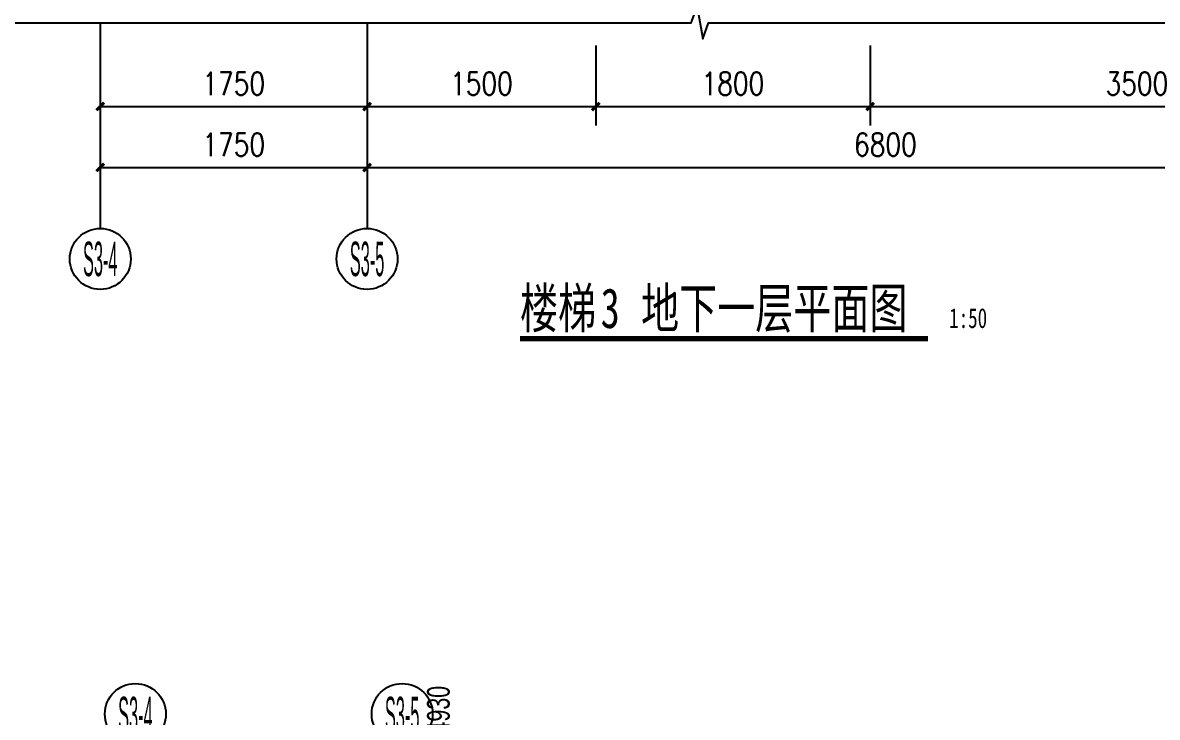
# Model space of a CAD drawing. Extents: x 718358 to 1668613, y -348838 to -159582.
# Drawn here: x 948265 to 955707, y -305857 to -301299 of the extents above; entities that cross this region are included whole.
import ezdxf
from ezdxf.enums import TextEntityAlignment as Align

# ---------------------------------------------------------------- set-up
doc = ezdxf.new("R2010")
doc.units = 0
doc.header["$LTSCALE"] = 1000
for name, color, linetype in [('建-尺寸', 73, 'Continuous'), ('建-符号', 3, 'Continuous'), ('建-符号说明', 7, 'Continuous'), ('建-轴标', 3, 'Continuous'), ('建-门窗-编号', 7, 'Continuous')]:
    doc.layers.add(name, color=color, linetype=linetype)
doc.styles.add('_TCH_AXIS', font='gt宽度调整.shx', dxfattribs={"bigfont": 'gt国标汉字.shx'})
doc.styles.add('_TCH_WINDOW', font='gt单线西文.shx', dxfattribs={"height": 3.5, "bigfont": 'gt单线中文.shx'})
doc.styles.add('DIM_FONT', font='SIMPLEX.shx', dxfattribs={"width": 0.8, "bigfont": 'GBCBIG.shx'})
doc.styles.add('黑体字', font='simhei.ttf', dxfattribs={"width": 0.7})
doc.dimstyles.new('DIMN50', dxfattribs={"dimscale": 0.5, "dimtxt": 300, "dimasz": 100, "dimexe": 250, "dimexo": 300, "dimgap": 150, "dimtad": 1, "dimdec": 0, "dimzin": 0, "dimdsep": 46, "dimtxsty": 'DIM_FONT', "dimblk": 'ARCHTICK', "dimcen": 0.09, "dimdle": 1, "dimclrt": 7, "dimazin": 2, "dimtfac": 1, "dimtdec": 0, "dimtix": 1, "dimtmove": 2, "dimatfit": 3, "dimldrblk": 'ARCHTICK', "dimfxl": 1, "dimtolj": 1, "dimtzin": 0, "dimarcsym": 0})

# ---------------------------------------------------------------- blocks, each defined once
blk = doc.blocks.new('_ArchTick')
at = {"color": 0, "linetype": 'ByBlock', "const_width": 0.4}
blk.add_lwpolyline([(-0.5, -0.5), (0.5, 0.5)], dxfattribs=at)
blk = doc.blocks.new('*D3649')
at = {"layer": 'Defpoints', "color": 0, "transparency": 16777216}
for p in [(948773.8, -301298.9), (950523.8, -301298.9), (950523.8, -302248.9)]:
    blk.add_point(p, dxfattribs=at)
at = {"layer": '建-尺寸', "color": 0, "lineweight": -2, "transparency": 16777216}
for p, q in [((948773.8, -301448.9), (948773.8, -302373.9)), ((950523.8, -301448.9), (950523.8, -302373.9)), ((948773.3, -302248.9), (950524.3, -302248.9))]:
    blk.add_line(p, q, dxfattribs=at)
at = {"layer": '建-尺寸', "color": 0, "lineweight": -2, "transparency": 16777216, "xscale": 50, "yscale": 50, "zscale": 50, "rotation": 180}
blk.add_blockref('_ArchTick', (948773.8, -302248.9), dxfattribs=at)
at = {"layer": '建-尺寸', "color": 0, "lineweight": -2, "transparency": 16777216, "xscale": 50, "yscale": 50, "zscale": 50}
blk.add_blockref('_ArchTick', (950523.8, -302248.9), dxfattribs=at)
at = {"layer": '建-尺寸', "color": 7, "transparency": 16777216, "insert": (949648.8, -302098.9), "char_height": 150, "attachment_point": 5, "style": 'DIM_FONT'}
blk.add_mtext('\\A1;1750', dxfattribs=at)
blk = doc.blocks.new('*D3650')
at = {"layer": 'Defpoints', "color": 0, "transparency": 16777216}
for p in [(950523.8, -301298.9), (957323.8, -301298.9), (957323.8, -302248.9)]:
    blk.add_point(p, dxfattribs=at)
at = {"layer": '建-尺寸', "color": 0, "lineweight": -2, "transparency": 16777216}
for p, q in [((950523.8, -301448.9), (950523.8, -302373.9)), ((957323.8, -301448.9), (957323.8, -302373.9)), ((950523.3, -302248.9), (957324.3, -302248.9))]:
    blk.add_line(p, q, dxfattribs=at)
at = {"layer": '建-尺寸', "color": 0, "lineweight": -2, "transparency": 16777216, "xscale": 50, "yscale": 50, "zscale": 50, "rotation": 180}
blk.add_blockref('_ArchTick', (950523.8, -302248.9), dxfattribs=at)
at = {"layer": '建-尺寸', "color": 0, "lineweight": -2, "transparency": 16777216, "xscale": 50, "yscale": 50, "zscale": 50}
blk.add_blockref('_ArchTick', (957323.8, -302248.9), dxfattribs=at)
at = {"layer": '建-尺寸', "color": 7, "transparency": 16777216, "insert": (953923.8, -302098.9), "char_height": 150, "attachment_point": 5, "style": 'DIM_FONT'}
blk.add_mtext('\\A1;6800', dxfattribs=at)
blk = doc.blocks.new('*D3651')
at = {"layer": 'Defpoints', "color": 0, "transparency": 16777216}
for p in [(948773.8, -301298.9), (950523.8, -301298.9), (950523.8, -301848.9)]:
    blk.add_point(p, dxfattribs=at)
at = {"layer": '建-尺寸', "color": 0, "lineweight": -2, "transparency": 16777216}
for p, q in [((948773.8, -301448.9), (948773.8, -301973.9)), ((950523.8, -301448.9), (950523.8, -301973.9)), ((948773.3, -301848.9), (950524.3, -301848.9))]:
    blk.add_line(p, q, dxfattribs=at)
at = {"layer": '建-尺寸', "color": 0, "lineweight": -2, "transparency": 16777216, "xscale": 50, "yscale": 50, "zscale": 50, "rotation": 180}
blk.add_blockref('_ArchTick', (948773.8, -301848.9), dxfattribs=at)
at = {"layer": '建-尺寸', "color": 0, "lineweight": -2, "transparency": 16777216, "xscale": 50, "yscale": 50, "zscale": 50}
blk.add_blockref('_ArchTick', (950523.8, -301848.9), dxfattribs=at)
at = {"layer": '建-尺寸', "color": 7, "transparency": 16777216, "insert": (949648.8, -301698.9), "char_height": 150, "attachment_point": 5, "style": 'DIM_FONT'}
blk.add_mtext('\\A1;1750', dxfattribs=at)
blk = doc.blocks.new('*D3652')
at = {"layer": 'Defpoints', "color": 0, "transparency": 16777216}
for p in [(950523.8, -301298.9), (952023.8, -301298.9), (952023.8, -301848.9)]:
    blk.add_point(p, dxfattribs=at)
at = {"layer": '建-尺寸', "color": 0, "lineweight": -2, "transparency": 16777216}
for p, q in [((950523.8, -301448.9), (950523.8, -301973.9)), ((952023.8, -301448.9), (952023.8, -301973.9)), ((950523.3, -301848.9), (952024.3, -301848.9))]:
    blk.add_line(p, q, dxfattribs=at)
at = {"layer": '建-尺寸', "color": 0, "lineweight": -2, "transparency": 16777216, "xscale": 50, "yscale": 50, "zscale": 50, "rotation": 180}
blk.add_blockref('_ArchTick', (950523.8, -301848.9), dxfattribs=at)
at = {"layer": '建-尺寸', "color": 0, "lineweight": -2, "transparency": 16777216, "xscale": 50, "yscale": 50, "zscale": 50}
blk.add_blockref('_ArchTick', (952023.8, -301848.9), dxfattribs=at)
at = {"layer": '建-尺寸', "color": 7, "transparency": 16777216, "insert": (951273.8, -301698.9), "char_height": 150, "attachment_point": 5, "style": 'DIM_FONT'}
blk.add_mtext('\\A1;1500', dxfattribs=at)
blk = doc.blocks.new('*D3653')
at = {"layer": 'Defpoints', "color": 0, "transparency": 16777216}
for p in [(952023.8, -301298.9), (953823.7, -301298.9), (953823.7, -301848.9)]:
    blk.add_point(p, dxfattribs=at)
at = {"layer": '建-尺寸', "color": 0, "lineweight": -2, "transparency": 16777216}
for p, q in [((952023.8, -301448.9), (952023.8, -301973.9)), ((953823.7, -301448.9), (953823.7, -301973.9)), ((952023.3, -301848.9), (953824.2, -301848.9))]:
    blk.add_line(p, q, dxfattribs=at)
at = {"layer": '建-尺寸', "color": 0, "lineweight": -2, "transparency": 16777216, "xscale": 50, "yscale": 50, "zscale": 50, "rotation": 180}
blk.add_blockref('_ArchTick', (952023.8, -301848.9), dxfattribs=at)
at = {"layer": '建-尺寸', "color": 0, "lineweight": -2, "transparency": 16777216, "xscale": 50, "yscale": 50, "zscale": 50}
blk.add_blockref('_ArchTick', (953823.7, -301848.9), dxfattribs=at)
at = {"layer": '建-尺寸', "color": 7, "transparency": 16777216, "insert": (952923.8, -301698.9), "char_height": 150, "attachment_point": 5, "style": 'DIM_FONT'}
blk.add_mtext('\\A1;1800', dxfattribs=at)
blk = doc.blocks.new('*D3654')
at = {"layer": 'Defpoints', "color": 0, "transparency": 16777216}
for p in [(953823.7, -301298.9), (957323.8, -301298.9), (957323.8, -301848.9)]:
    blk.add_point(p, dxfattribs=at)
at = {"layer": '建-尺寸', "color": 0, "lineweight": -2, "transparency": 16777216}
for p, q in [((953823.7, -301448.9), (953823.7, -301973.9)), ((957323.8, -301448.9), (957323.8, -301973.9)), ((953823.2, -301848.9), (957324.3, -301848.9))]:
    blk.add_line(p, q, dxfattribs=at)
at = {"layer": '建-尺寸', "color": 0, "lineweight": -2, "transparency": 16777216, "xscale": 50, "yscale": 50, "zscale": 50, "rotation": 180}
blk.add_blockref('_ArchTick', (953823.7, -301848.9), dxfattribs=at)
at = {"layer": '建-尺寸', "color": 0, "lineweight": -2, "transparency": 16777216, "xscale": 50, "yscale": 50, "zscale": 50}
blk.add_blockref('_ArchTick', (957323.8, -301848.9), dxfattribs=at)
at = {"layer": '建-尺寸', "color": 7, "transparency": 16777216, "insert": (955573.8, -301698.9), "char_height": 150, "attachment_point": 5, "style": 'DIM_FONT'}
blk.add_mtext('\\A1;3500', dxfattribs=at)

msp = doc.modelspace()

# ---------------------------------------------------------------- linework, layer by layer
at = {"layer": '建-符号'}
msp.add_lwpolyline([(947655.8, -301298.9), (952650.7, -301298.9), (952688.9, -301193.9), (952725.9, -301403.9), (952763.2, -301298.9), (957758.1, -301298.9)], dxfattribs=at)
at = {"layer": '建-符号', "const_width": 35}
msp.add_lwpolyline([(951527.1, -303372.6), (954202.2, -303372.6)], dxfattribs=at)
at = {"layer": '建-轴标'}
for p, q in [((948773.8, -301298.9), (948773.8, -302648.9)), ((950523.8, -301298.9), (950523.8, -302648.9))]:
    msp.add_line(p, q, dxfattribs=at)
for centre in [(948773.8, -302848.9), (950523.8, -302848.9), (949004, -305835.2), (950754, -305835.2)]:
    msp.add_circle(centre, 200, dxfattribs=at)

# ---------------------------------------------------------------- texts
at = {"layer": '建-符号说明', "style": '黑体字', "width": 0.7}
for s, height, p in [('楼梯', 261.39, (951527.1, -303302.6)), ('3', 261.4, (952056.4, -303302.6)), ('地下一层平面图', 261.39, (952321, -303302.6)), ('1:50', 130.7, (954342.2, -303302.6))]:
    msp.add_text(s, height=height, dxfattribs=at).set_placement(p)
at = {"layer": '建-轴标', "style": '_TCH_AXIS'}
for s, width, p, p2 in [('S3-4', 0.259259, (948660.6, -302962), (948886.9, -302962)), ('S3-5', 0.2625, (950410.6, -302962), (950636.9, -302962)), ('S3-4', 0.259259, (948890.9, -305948.3), (949117.2, -305948.3)), ('S3-5', 0.2625, (950640.9, -305948.3), (950867.2, -305948.3))]:
    msp.add_text(s, height=226.27, dxfattribs=dict(at, width=width)).set_placement(p, p2, align=Align.FIT)
at = {"layer": '建-门窗-编号', "style": '_TCH_WINDOW', "width": 0.705882}
msp.add_text('C4930', height=148.75, rotation=89.99998, dxfattribs=at).set_placement((951065.9, -306064.5))

# ---------------------------------------------------------------- dimensions: what is measured, and where the dimension line sits
at = {"layer": '建-尺寸'}
for p1, p2, distance, picture, middle in [((948773.8, -301298.9), (950523.8, -301298.9), -950, '*D3649', (949648.8, -302098.9)), ((948773.8, -301298.9), (950523.8, -301298.9), -550, '*D3651', (949648.8, -301698.9)), ((950523.8, -301298.9), (957323.8, -301298.9), -950, '*D3650', (953923.8, -302098.9)), ((950523.8, -301298.9), (952023.8, -301298.9), -550, '*D3652', (951273.8, -301698.9)), ((952023.8, -301298.9), (953823.7, -301298.9), -550, '*D3653', (952923.8, -301698.9)), ((953823.7, -301298.9), (957323.8, -301298.9), -550, '*D3654', (955573.8, -301698.9))]:
    dim = msp.add_aligned_dim(p1=p1, p2=p2, distance=distance, dimstyle='DIMN50', dxfattribs=at)
    dim.commit()
    dim.dimension.update_dxf_attribs({"geometry": picture, "text_midpoint": middle})

doc.saveas('drawing.dxf')
